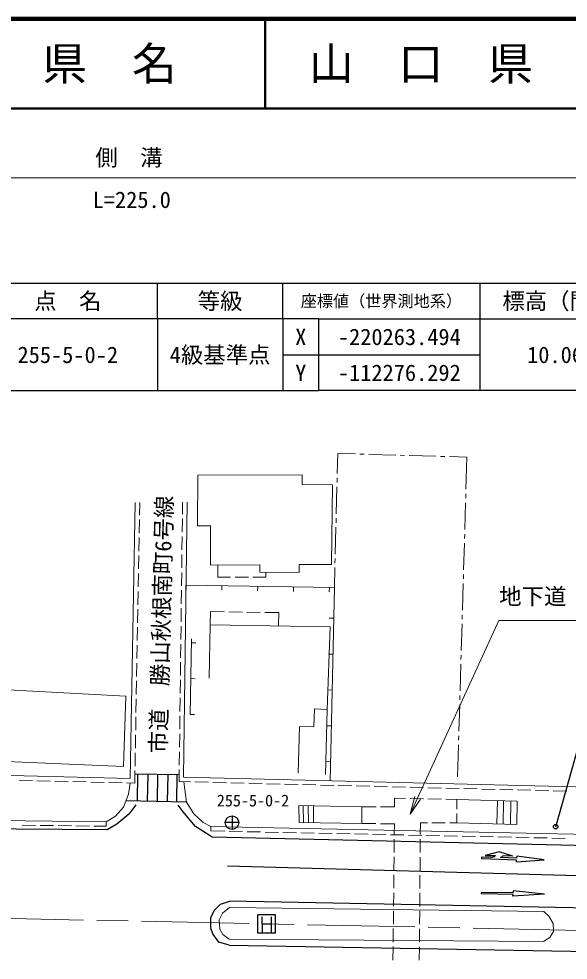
# Model space of a CAD drawing. Units: millimetres at full size, sheet at 1:1000; details may follow other scales. Extents: x 40000 to 680000, y 20000 to 380000.
# Drawn here: x 305506 to 366815, y 274999 to 380000 of the extents above; entities that cross this region are included whole.
import ezdxf
from ezdxf.enums import TextEntityAlignment as Align

# ---------------------------------------------------------------- set-up
doc = ezdxf.new("R2010")
doc.units = ezdxf.units.MM
doc.header["$LTSCALE"] = 1000
doc.linetypes.add('CHAIN', pattern=[18.5, 12, -1.5, 3.5, -1.5])
for name, color, linetype, lineweight in [('M-BMK', 2, 'CHAIN', 13), ('M-BMK-SRVR', 3, 'Continuous', 25), ('M-STR-HTXT', 7, 'Continuous', 13), ('M-STR-STRC', 7, 'Continuous', 25), ('M-TTL', 2, 'Continuous', 140), ('M-TTL-LINE', 7, 'Continuous', 50), ('M-WORK', 1, 'Continuous', 13)]:
    doc.layers.add(name, color=color, linetype=linetype, lineweight=lineweight)
doc.layers.add('M-TTL-TXT', color=7, linetype='Continuous')
doc.layers.add('S-BMK-SRVR', color=3, linetype='Continuous')
doc.styles.add('ＭＳ ゴシック', font='')
doc.styles.get('ＭＳ ゴシック').set_extended_font_data('MS Gothic')

# ---------------------------------------------------------------- blocks, each defined once
blk = doc.blocks.new('open_arrow')
at = {"color": 0, "linetype": 'Continuous', "lineweight": -2}
blk.add_lwpolyline([(7.5, 1.25), (0, 0), (7.5, -1.25)], dxfattribs=at)

msp = doc.modelspace()

# ---------------------------------------------------------------- linework, layer by layer
at = {"layer": 'M-BMK'}
msp.add_lwpolyline([(425246, 355442), (423691, 277171), (299768, 279741)], dxfattribs=at)
at = {"layer": 'M-BMK-SRVR'}
for p, q in [((300971, 350524), (320971, 350524)), ((320971, 346524), (320971, 350524)), ((320971, 350524), (334971, 350524)), ((334971, 346524), (334971, 350524)), ((334971, 350524), (356971, 350524)), ((356971, 350524), (356971, 346524)), ((356971, 350524), (374971, 350524)), ((320971, 346524), (300971, 346524)), ((334971, 346524), (320971, 346524)), ((320971, 346524), (320971, 338524)), ((338971, 346524), (334971, 346524)), ((334971, 346524), (334971, 342524)), ((338971, 342524), (338971, 346524)), ((338971, 346524), (356971, 346524)), ((356971, 346524), (356971, 342524)), ((356971, 346524), (374971, 346524)), ((334971, 342524), (338971, 342524)), ((334971, 342524), (334971, 338524)), ((338971, 338524), (338971, 342524)), ((338971, 342524), (356971, 342524)), ((356971, 342524), (356971, 338524)), ((300971, 338524), (320971, 338524)), ((320971, 338524), (334971, 338524)), ((334971, 338524), (338971, 338524)), ((356971, 338524), (338971, 338524)), ((374971, 338524), (356971, 338524)), ((329298, 291091), (329298, 289591)), ((330048, 290341), (328548, 290341))]:
    msp.add_line(p, q, dxfattribs=at)
msp.add_circle((329298, 290341), 750, dxfattribs=at)
at = {"layer": 'M-STR-HTXT'}
msp.add_line((227062, 362251), (409295, 362251), dxfattribs=at)
msp.add_lwpolyline([(349186, 291286), (359075, 312905), (389075, 312905)], dxfattribs=at)
at = {"layer": 'M-STR-STRC'}
for p, q in [((365419, 289890), (367923, 298726)), ((323402, 295654), (318457, 295758)), ((318732, 292744), (318772, 295752)), ((319883, 292719), (319923, 295727)), ((320977, 292696), (321017, 295704)), ((322117, 292673), (322157, 295681)), ((323143, 292651), (323183, 295659)), ((324221, 292628), (317457, 292770)), ((404837, 286957), (327074, 288704)), ((357142, 286495), (357136, 286285)), ((361054, 286171), (357136, 286285)), ((358182, 286465), (357142, 286495)), ((361060, 286380), (359259, 286433)), ((360647, 286603), (359527, 286635)), ((361048, 285961), (361054, 286171)), ((361066, 286590), (361060, 286380)), ((399884, 283536), (328798, 285488)), ((360665, 282751), (360661, 282541)), ((364159, 282374), (360665, 282751)), ((404664, 280086), (329041, 281594)), ((364159, 282374), (360654, 282121)), ((360654, 282121), (360657, 282331)), ((334137, 280052), (332137, 280045)), ((332137, 280045), (332144, 278045)), ((332684, 278132), (332678, 279831)), ((333669, 279846), (333675, 278141)), ((334144, 278052), (334137, 280052)), ((332681, 279047), (333672, 279050)), ((332144, 278045), (334144, 278052)), ((328972, 276665), (404545, 275371))]:
    msp.add_line(p, q, dxfattribs=at)
for points in [[(318550, 292333), (317797, 291279), (316458, 290179), (315354, 289548), (300109, 289649)], [(327074, 288704), (326846, 288869), (325229, 289927), (323849, 291548), (323287, 292277)], [(360647, 286603), (359119, 287067), (357568, 286693), (358687, 286660)], [(361048, 285961), (364136, 286186), (361066, 286590)], [(360657, 282331), (357158, 282393), (357162, 282603), (360661, 282541)], [(328972, 276665), (327836, 277006), (327150, 277930), (326948, 278587), (326919, 279713), (327296, 280525), (328032, 281243), (329041, 281594)]]:
    msp.add_lwpolyline(points, dxfattribs=at)
msp.add_circle((365419, 289890), 250, dxfattribs=at)
for centre, radius, start, end in [((358202, 287164), 700, 268.32576, 313.89877), ((358556, 287644), 1400, 268.32577, 268.32579), ((358556, 287644), 1400, 300.11411, 313.89877)]:
    msp.add_arc(centre, radius, start, end, dxfattribs=at)
at = {"layer": 'M-TTL'}
msp.add_line((680000, 380000), (40000, 380000), dxfattribs=at)
at = {"layer": 'M-TTL-LINE'}
for p, q in [((333000, 380000), (333000, 370000)), ((40000, 370000), (680000, 370000))]:
    msp.add_line(p, q, dxfattribs=at)
at = {"layer": 'M-WORK'}
for p, q in [((341110, 331514), (341052, 329291)), ((343065, 331460), (341110, 331514)), ((344065, 331432), (343565, 331446)), ((347563, 331336), (344565, 331419)), ((348563, 331308), (348063, 331322)), ((352062, 331211), (349063, 331294)), ((353061, 331184), (352561, 331198)), ((355516, 331116), (353561, 331170)), ((355411, 327524), (355516, 331116)), ((341039, 328791), (341026, 328291)), ((341013, 327792), (340934, 324793)), ((355381, 326524), (355396, 327024)), ((319008, 326039), (318982, 324638)), ((323761, 324753), (323778, 326086)), ((355279, 323026), (355367, 326024)), ((318973, 324138), (318946, 322638)), ((323736, 322753), (323755, 324253)), ((340921, 324293), (340908, 323793)), ((340895, 323293), (340817, 320294)), ((355249, 322026), (355264, 322526)), ((318937, 322138), (318909, 320639)), ((323712, 320753), (323730, 322253)), ((355146, 318528), (355234, 321526)), ((318900, 320139), (318873, 318639)), ((323687, 318753), (323706, 320253)), ((340804, 319794), (340791, 319294)), ((323662, 316753), (323681, 318253)), ((327716, 317703), (327719, 319063)), ((333065, 318263), (333064, 317708)), ((340778, 318795), (340720, 316572)), ((318864, 318139), (318837, 316639)), ((329140, 317705), (327716, 317703)), ((331140, 317707), (329640, 317705)), ((333064, 317708), (331640, 317707)), ((355117, 317528), (355132, 318028)), ((318828, 316139), (318800, 314640)), ((323638, 314754), (323656, 316253)), ((324163, 316816), (324156, 316316)), ((328163, 316757), (328155, 316257)), ((332162, 316698), (332155, 316198)), ((336162, 316639), (336154, 316139)), ((340161, 316580), (340154, 316080)), ((355014, 314030), (355102, 317028)), ((318791, 314140), (318764, 312640)), ((323613, 312754), (323631, 314254)), ((326867, 312395), (326888, 313886)), ((326888, 313886), (328455, 313861)), ((328955, 313853), (330455, 313829)), ((330955, 313821), (332455, 313798)), ((332955, 313790), (334522, 313765)), ((334522, 313765), (334480, 312280)), ((340645, 313131), (340145, 313141)), ((354985, 313030), (355000, 313530)), ((318755, 312140), (318728, 310640)), ((323588, 310754), (323607, 312254)), ((354882, 309531), (354970, 312530)), ((324613, 302408), (324771, 310851)), ((318718, 310140), (318691, 308641)), ((323563, 308754), (323582, 310254)), ((324762, 310407), (325262, 310397)), ((340558, 309131), (340058, 309142)), ((354853, 308532), (354867, 309032)), ((318682, 308141), (318655, 306641)), ((323539, 306754), (323557, 308254)), ((354750, 305033), (354838, 308032)), ((318646, 306141), (318618, 304641)), ((323514, 304754), (323533, 306254)), ((324688, 306407), (325188, 306398)), ((340471, 305132), (339971, 305143)), ((354721, 304034), (354735, 304534)), ((318609, 304141), (318582, 302642)), ((323489, 302754), (323508, 304254)), ((354618, 300535), (354706, 303534)), ((324613, 302408), (325113, 302399)), ((318573, 302142), (318546, 300642)), ((323465, 300755), (323483, 302254)), ((340384, 301133), (339884, 301144)), ((318537, 300142), (318509, 298642)), ((323440, 298755), (323458, 300255)), ((354589, 299536), (354603, 300036)), ((323415, 296755), (323434, 298255)), ((354468, 295444), (354574, 299036)), ((318500, 298142), (318473, 296643)), ((318464, 296143), (318438, 294741)), ((323392, 294922), (323409, 296255)), ((340297, 297134), (339797, 297145)), ((307031, 295029), (305531, 295067)), ((309030, 294979), (307530, 295017)), ((311029, 294928), (309530, 294966)), ((313029, 294878), (311529, 294916)), ((315028, 294828), (313528, 294865)), ((317027, 294777), (315528, 294815)), ((318438, 294741), (317527, 294764)), ((324667, 294890), (323392, 294922)), ((326666, 294841), (325167, 294878)), ((328666, 294791), (327166, 294829)), ((330665, 294742), (329166, 294779)), ((332665, 294692), (331165, 294730)), ((334664, 294643), (333165, 294680)), ((336663, 294593), (335164, 294630)), ((338663, 294544), (337163, 294581)), ((340662, 294494), (339163, 294531)), ((342662, 294445), (341162, 294482)), ((344661, 294395), (343161, 294432)), ((346660, 294346), (345161, 294383)), ((348660, 294296), (347160, 294333)), ((350659, 294247), (349160, 294284)), ((352659, 294197), (351159, 294234)), ((354658, 294148), (353158, 294185)), ((356657, 294098), (355158, 294135)), ((358657, 294049), (357157, 294086)), ((360656, 293999), (359157, 294036)), ((347441, 293068), (347439, 292098)), ((348671, 293041), (347441, 293068)), ((350670, 292996), (349171, 293029)), ((352670, 292952), (351170, 292985)), ((362655, 293949), (361156, 293987)), ((364655, 293900), (363155, 293937)), ((366654, 293850), (365155, 293888)), ((337258, 290331), (337252, 292256)), ((337819, 290323), (337814, 292248)), ((338392, 290314), (338387, 292239)), ((343796, 292106), (343792, 290229)), ((345368, 292103), (343796, 292106)), ((347439, 292098), (345868, 292102)), ((354399, 292913), (353170, 292941)), ((354391, 291858), (354399, 292913)), ((358937, 292785), (358866, 290196)), ((359555, 290180), (359609, 292766)), ((360382, 290161), (360423, 292743)), ((354378, 290302), (354387, 291358)), ((315257, 290442), (300017, 290623)), ((307381, 290035), (305881, 290053)), ((309381, 290012), (307881, 290029)), ((311381, 289988), (309881, 290006)), ((313381, 289964), (311881, 289982)), ((315251, 289942), (313881, 289958)), ((315251, 289942), (315257, 290442)), ((326950, 289914), (326939, 289414)), ((402524, 288335), (326950, 289914)), ((343792, 290229), (345356, 290226)), ((345856, 290225), (347420, 290222)), ((347420, 290222), (347407, 289014)), ((350310, 288999), (350321, 290322)), ((350321, 290322), (351100, 290318)), ((351600, 290316), (353100, 290308)), ((353600, 290306), (354378, 290302)), ((328484, 289381), (326939, 289414)), ((330484, 289340), (328984, 289371)), ((332484, 289298), (330984, 289329)), ((334483, 289256), (332983, 289287)), ((336483, 289214), (334983, 289246)), ((338482, 289173), (336983, 289204)), ((340482, 289131), (338982, 289162)), ((342481, 289089), (340982, 289120)), ((344481, 289047), (342981, 289079)), ((346481, 289006), (344981, 289037)), ((348480, 288964), (346980, 288995)), ((350480, 288922), (348980, 288953)), ((352479, 288880), (350980, 288912)), ((354479, 288838), (352979, 288870)), ((356478, 288797), (354979, 288828)), ((358478, 288755), (356978, 288786)), ((347402, 288514), (347386, 287014)), ((350294, 286999), (350306, 288499)), ((360477, 288713), (358978, 288745)), ((362477, 288671), (360977, 288703)), ((364477, 288630), (362977, 288661)), ((366476, 288588), (364976, 288619)), ((347381, 286514), (347365, 285014)), ((350278, 284999), (350290, 286499)), ((347360, 284515), (347344, 283015)), ((350262, 282999), (350274, 284499)), ((347339, 282515), (347323, 281015)), ((350245, 280999), (350257, 282499)), ((364094, 280442), (329027, 280870)), ((347318, 280515), (347302, 279015)), ((350229, 278999), (350241, 280499)), ((347297, 278515), (347281, 277015)), ((350213, 276999), (350225, 278499)), ((364054, 277097), (328984, 277349)), ((347276, 276515), (347260, 275015)), ((350197, 274999), (350209, 276499))]:
    msp.add_line(p, q, dxfattribs=at)
for points in [[(340402, 319140), (340525, 328005), (337124, 328059), (337126, 329138), (325469, 329114), (325435, 323462), (326912, 323436), (326911, 319057), (332415, 319093), (332414, 318265), (336792, 318256), (336793, 319116)], [(317176, 296609), (302331, 297236), (302410, 301775), (301425, 301824), (301479, 305295), (317450, 304465)]]:
    msp.add_lwpolyline(points, close=True, dxfattribs=at)
for points in [[(318508, 326049), (317948, 295254), (300134, 295704)], [(402290, 293468), (323899, 295410), (324278, 326079)], [(324163, 316816), (340720, 316572), (340251, 295005)], [(339936, 302975), (340236, 312192), (326867, 312395), (326750, 306450)], [(336685, 295840), (336836, 301082), (338419, 301043), (338494, 303049), (339936, 302975), (339745, 295693)], [(317916, 294755), (317750, 293533), (317184, 292056), (316290, 291073), (315257, 290442)], [(326950, 289914), (326093, 290373), (325039, 291313), (324221, 292628), (323921, 294909)], [(343792, 290229), (336779, 290339), (336772, 292267), (343796, 292106)], [(354378, 290302), (361088, 290144), (361108, 292724), (354399, 292913)], [(328984, 277349), (328262, 277847), (327935, 278442), (327859, 279490), (328235, 280255), (329027, 280870)], [(364094, 280442), (364653, 279905), (365121, 279075), (365166, 278199), (364758, 277543), (364054, 277097)]]:
    msp.add_lwpolyline(points, dxfattribs=at)

# ---------------------------------------------------------------- block references
at = {"layer": 'M-STR-HTXT', "xscale": 267, "yscale": 267, "rotation": 65.4}
msp.add_blockref('open_arrow', (349186, 291286), dxfattribs=at)

# ---------------------------------------------------------------- texts
at = {"layer": 'M-BMK-SRVR', "style": 'ＭＳ ゴシック'}
for s, height, p in [('点\u3000名', 1833, (310971, 348524)), ('等級', 1833, (327971, 348524)), ('標高（間接）', 1833, (366971, 348524)), ('座標値（世界測地系）', 1320, (345971, 348524)), ('X', 1833, (336971, 344524)), ('-220263.494', 1833, (347971, 344524)), ('255-5-0-2', 1833, (310971, 342524)), ('4級基準点', 1833, (327971, 342524)), ('10.061', 1833, (365971, 342524)), ('Y', 1833, (336971, 340524)), ('-112276.292', 1833, (347971, 340524))]:
    msp.add_text(s, height=height, dxfattribs=at).set_placement(p, align=Align.MIDDLE_CENTER)
at = {"layer": 'M-STR-HTXT', "style": 'ＭＳ ゴシック'}
for s, p in [('側\u3000溝', (317792, 364526)), ('地下道 L=27.3 W=3.0 H=2.7', (374713, 315582))]:
    msp.add_text(s, height=1833, dxfattribs=at).set_placement(p, align=Align.MIDDLE_CENTER)
msp.add_text('L=225.0', height=1833, dxfattribs=at).set_placement((318109, 358352), align=Align.BOTTOM_CENTER)
msp.add_text('市道\u3000勝山秋根南町6号線', height=1833, rotation=88.576, dxfattribs=at).set_placement((321396, 312439), align=Align.MIDDLE_CENTER)
at = {"layer": 'M-TTL-TXT', "style": 'ＭＳ ゴシック'}
for s, p in [('県\u3000名', (315625, 375000)), ('山\u3000口\u3000県', (350375, 375000))]:
    msp.add_text(s, height=3666, dxfattribs=at).set_placement(p, align=Align.MIDDLE_CENTER)
at = {"layer": 'S-BMK-SRVR', "style": 'ＭＳ ゴシック'}
msp.add_text('255-5-0-2', height=1320, dxfattribs=at).set_placement((327599, 291749), align=Align.BOTTOM_LEFT)

doc.saveas('drawing.dxf')
